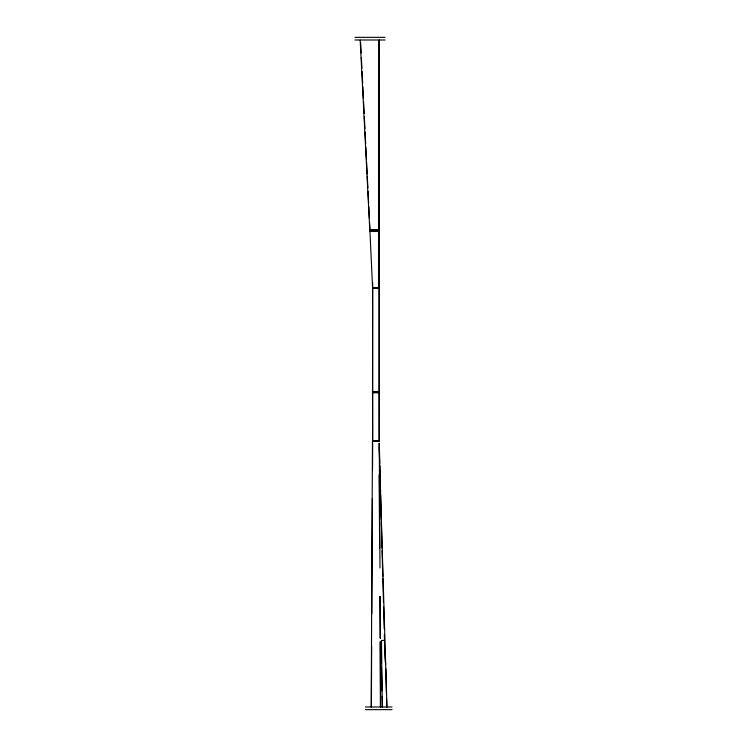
<?xml version="1.0" encoding="UTF-8"?>
<svg xmlns="http://www.w3.org/2000/svg" width="747" height="747" viewBox="0 0 747 747"><rect width="100%" height="100%" fill="white"/><g stroke="black" fill="none" stroke-linecap="round" stroke-linejoin="round"><path stroke-width="1.12" d="M372.669 287.987L372.669 282.403M379.261 287.259L379.345 231.477M379.121 230.365L379.131 40.17L379.131 287.259M379.457 40.17L379.345 229.759L369.765 229.759L360.185 40.17M371.203 706.97L372.464 441.393L379.345 441.29M371.408 706.97L371.632 646.5M379.299 447.126L379.98 567.981M371.773 613.829L372.38 498.847M372.529 469.807L372.669 443.092M381.521 663.215L381.53 640.45M354.937 37.35L385.088 37.35M354.937 39.993L385.088 39.993M378.215 230.365L378.841 230.365M378.215 230.664L378.841 230.664M370.017 229.759L369.961 231.477L378.906 231.477M372.538 287.884L379.261 287.884M372.538 287.987L379.261 287.987M372.594 288.193L379.215 288.183M372.538 288.454L379.261 288.454M372.538 392.222L379.261 392.222M372.538 392.24L379.261 392.24M372.594 441.01L379.215 441.01M372.464 441.206L379.345 441.206M379.074 443.307L386.946 706.979M384.668 640.45L381.372 640.45L382.315 706.979M365.386 706.998L392.063 706.998M365.386 709.65L392.063 709.65M385.069 660.003L385.704 664.158M360.624 42.495L361.146 52.962M361.38 57.612L361.903 68.08M362.08 71.572L362.659 83.206M362.827 86.689L363.406 98.324M363.584 101.816L364.162 113.441M364.34 116.934L364.919 128.568M365.087 132.06L365.675 143.685M365.843 147.178L366.422 158.812M366.6 162.295L367.179 173.93M367.291 176.255L367.869 187.889M368.047 191.381L368.626 203.007M368.803 206.499L369.382 218.133M369.616 222.783L369.961 229.759M369.961 231.477L372.538 287.259M379.243 443.307L379.775 463.14M379.831 465.465L380.55 492.301M380.615 494.635L381.259 519.128M381.353 522.629L382.044 548.298M382.1 550.623L382.791 576.292M382.847 578.626L383.472 601.951M383.594 606.62L384.182 628.787M384.341 634.614L384.91 658.957M385.825 668.78L386.432 693.095M386.572 698.875L386.778 706.979M381.474 666.567L382.081 690.816M382.231 696.587L382.483 706.979M379.653 547.962L379.102 474.887M380.148 596.293L380.363 638.218M379.934 596.479L380.158 638.218M380.363 641.85L380.606 706.97M380.158 641.85L380.4 706.97M379.121 230.664L379.131 287.987M379.215 288.51L379.215 391.773L372.538 391.83L372.594 288.51M379.131 288.193L379.131 441.001M378.636 229.759L378.636 231.477M378.253 229.759L378.253 231.477M377.786 229.759L377.786 231.477M377.244 229.759L377.244 231.477M376.628 229.759L376.628 231.477M375.965 229.759L375.965 231.477M375.265 229.759L375.265 231.477M374.546 229.759L374.546 231.477M373.827 229.759L373.827 231.477M373.127 229.759L373.127 231.477M372.669 288.193L372.669 441.001M372.464 229.759L372.464 231.477M371.847 229.759L371.847 231.477M371.306 229.759L371.306 231.477M370.839 229.759L370.839 231.477M370.456 229.759L370.456 231.477M379.261 392.763L372.538 392.763L372.594 440.693L379.261 440.739L379.215 392.819"/></g></svg>
